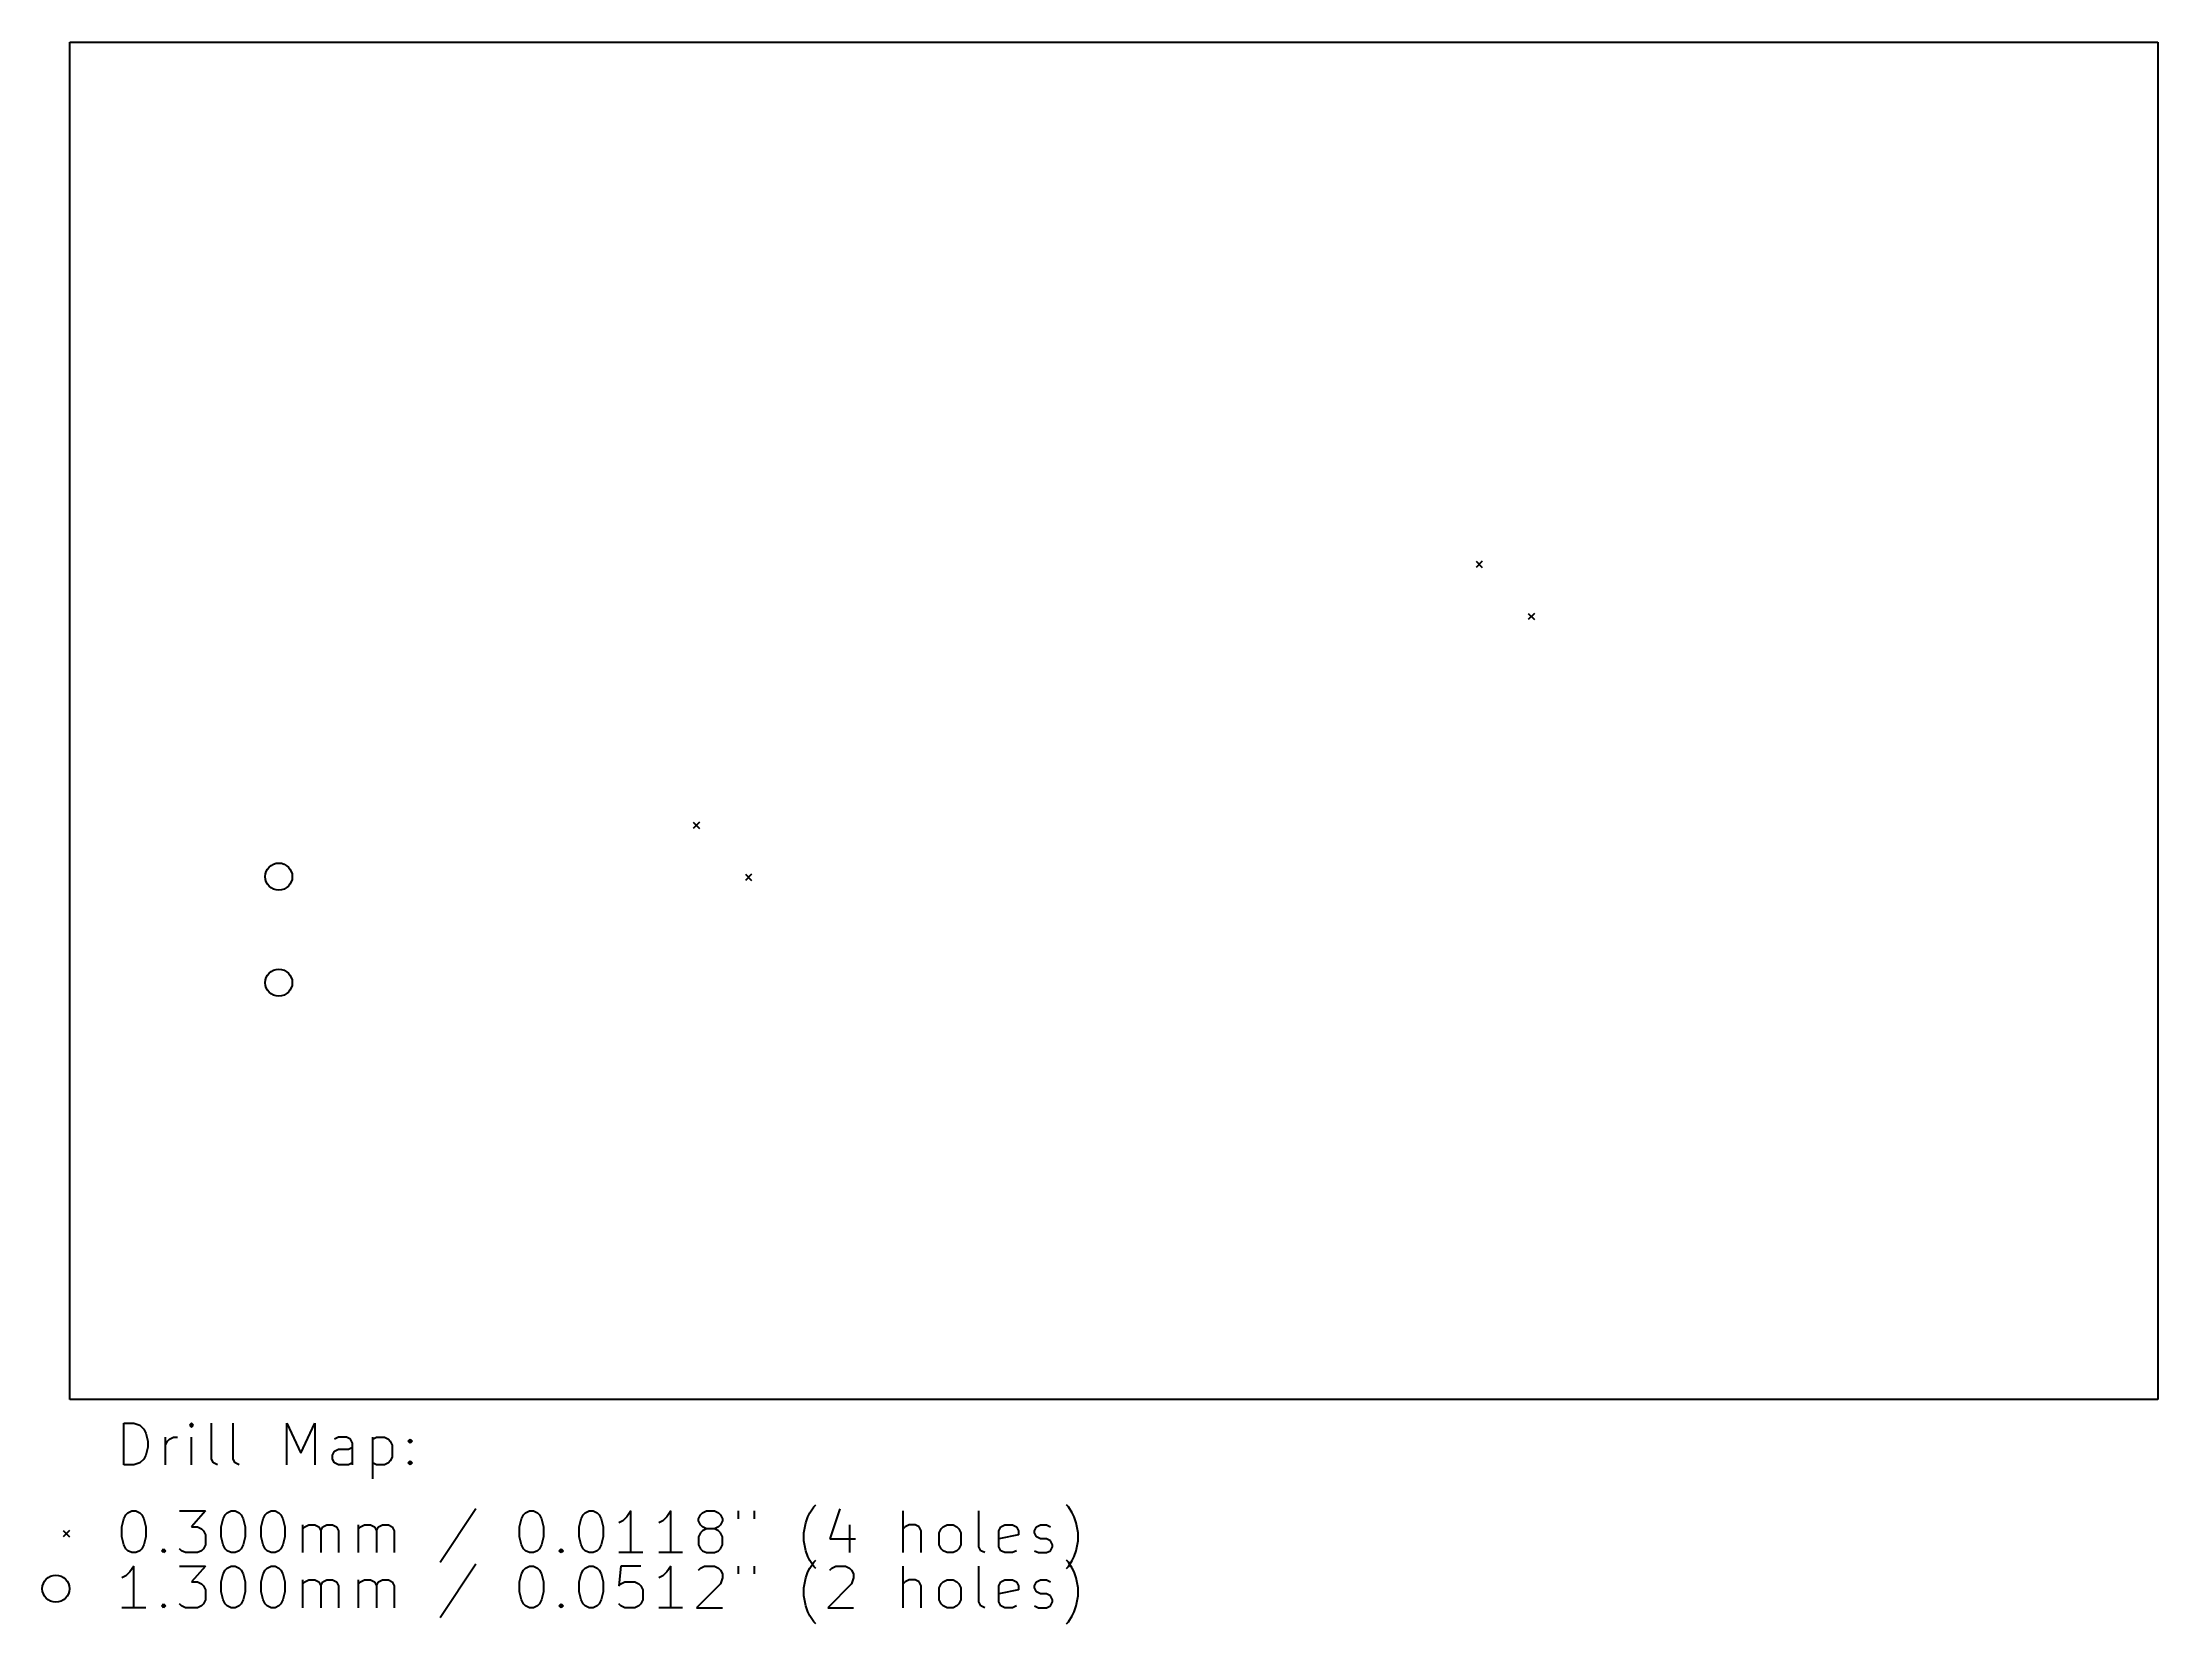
# Model space of a CAD drawing. Extents: x -1 to 100, y -11 to 65.
import ezdxf

# ---------------------------------------------------------------- set-up
doc = ezdxf.new("R2010")
doc.units = 0
doc.layers.add('BLACK', color=7, linetype='CONTINUOUS')

msp = doc.modelspace()

# ---------------------------------------------------------------- linework, layer by layer
at = {"layer": 'BLACK', "linetype": 'CONTINUOUS'}
for p, q in [((0, 65), (100, 65)), ((0, 0), (0, 65)), ((100, 65), (100, 0)), ((67.35, 40.15), (67.65, 39.85)), ((67.65, 40.15), (67.35, 39.85)), ((69.85, 37.65), (70.15, 37.35)), ((70.15, 37.65), (69.85, 37.35)), ((29.85, 27.65), (30.15, 27.35)), ((30.15, 27.65), (29.85, 27.35)), ((32.35, 25.15), (32.65, 24.85)), ((32.65, 25.15), (32.35, 24.85)), ((100, 0), (0, 0)), ((2.582768, -3.139838), (2.582768, -1.139838)), ((2.582768, -1.139838), (3.058958, -1.139838)), ((3.058958, -1.139838), (3.344673, -1.235076)), ((3.344673, -1.235076), (3.535149, -1.425552)), ((3.535149, -1.425552), (3.630387, -1.616028)), ((3.630387, -1.616028), (3.725625, -1.99698)), ((3.725625, -1.99698), (3.725625, -2.282695)), ((4.582768, -3.139838), (4.582768, -1.806504)), ((4.582768, -2.187457), (4.678006, -1.99698)), ((4.678006, -1.99698), (4.773244, -1.901742)), ((4.773244, -1.901742), (4.96372, -1.806504)), ((4.96372, -1.806504), (5.154197, -1.806504)), ((5.820863, -1.139838), (5.725625, -1.235076)), ((5.725625, -1.235076), (5.820863, -1.330314)), ((5.916101, -1.235076), (5.820863, -1.139838)), ((5.820863, -1.139838), (5.820863, -1.330314)), ((5.820863, -1.330314), (5.916101, -1.235076)), ((5.820863, -3.139838), (5.820863, -1.806504)), ((6.773244, -2.854123), (6.773244, -1.139838)), ((7.820863, -2.854123), (7.820863, -1.139838)), ((10.392292, -3.139838), (10.392292, -1.139838)), ((10.392292, -1.139838), (11.058959, -2.568409)), ((11.058959, -2.568409), (11.725625, -1.139838)), ((11.725625, -1.139838), (11.725625, -3.139838)), ((12.868482, -1.806504), (12.678006, -1.901742)), ((13.249435, -1.806504), (12.868482, -1.806504)), ((13.439911, -1.901742), (13.249435, -1.806504)), ((13.535149, -2.092219), (13.439911, -1.901742)), ((14.48753, -1.806504), (14.48753, -3.806504)), ((14.48753, -1.901742), (14.678006, -1.806504)), ((14.678006, -1.806504), (15.058959, -1.806504)), ((15.058959, -1.806504), (15.249435, -1.901742)), ((15.249435, -1.901742), (15.344673, -1.99698)), ((15.344673, -1.99698), (15.439911, -2.187457)), ((16.201816, -1.99698), (16.297054, -1.901742)), ((16.297054, -2.092219), (16.201816, -1.99698)), ((16.297054, -1.901742), (16.392292, -1.99698)), ((16.297054, -1.901742), (16.297054, -2.092219)), ((16.392292, -1.99698), (16.297054, -2.092219)), ((3.535149, -2.854123), (3.344673, -3.0446)), ((3.630387, -2.663647), (3.535149, -2.854123)), ((3.725625, -2.282695), (3.630387, -2.663647)), ((6.868482, -3.0446), (6.773244, -2.854123)), ((7.916101, -3.0446), (7.820863, -2.854123)), ((12.582768, -2.663647), (12.678006, -2.473171)), ((12.582768, -2.854123), (12.582768, -2.663647)), ((12.678006, -3.0446), (12.582768, -2.854123)), ((12.678006, -2.473171), (12.868482, -2.377933)), ((12.868482, -2.377933), (13.344673, -2.377933)), ((13.344673, -2.377933), (13.535149, -2.282695)), ((13.535149, -3.139838), (13.535149, -2.092219)), ((15.344673, -2.949361), (15.249435, -3.0446)), ((15.439911, -2.758885), (15.344673, -2.949361)), ((15.439911, -2.187457), (15.439911, -2.758885)), ((16.201816, -3.0446), (16.297054, -2.949361)), ((16.297054, -2.949361), (16.392292, -3.0446)), ((16.297054, -2.949361), (16.297054, -3.139838)), ((3.058958, -3.139838), (2.582768, -3.139838)), ((3.344673, -3.0446), (3.058958, -3.139838)), ((7.058958, -3.139838), (6.868482, -3.0446)), ((8.106577, -3.139838), (7.916101, -3.0446)), ((12.868482, -3.139838), (12.678006, -3.0446)), ((13.344673, -3.139838), (12.868482, -3.139838)), ((13.535149, -3.0446), (13.344673, -3.139838)), ((14.678006, -3.139838), (14.48753, -3.0446)), ((15.058959, -3.139838), (14.678006, -3.139838)), ((15.249435, -3.0446), (15.058959, -3.139838)), ((16.297054, -3.139838), (16.201816, -3.0446)), ((16.392292, -3.0446), (16.297054, -3.139838)), ((35.63039, -5.149361), (35.725629, -5.054123)), ((47.820868, -5.149361), (47.72563, -5.054123)), ((2.48753, -6.101742), (2.582768, -5.72079)), ((2.582768, -5.72079), (2.678006, -5.530314)), ((2.678006, -5.530314), (2.773244, -5.435076)), ((2.773244, -5.435076), (2.96372, -5.339838)), ((2.96372, -5.339838), (3.154197, -5.339838)), ((3.154197, -5.339838), (3.344673, -5.435076)), ((3.344673, -5.435076), (3.439911, -5.530314)), ((3.439911, -5.530314), (3.535149, -5.72079)), ((3.535149, -5.72079), (3.630387, -6.101742)), ((5.249435, -5.339838), (6.48753, -5.339838)), ((6.48753, -5.339838), (5.820863, -6.101742)), ((7.249435, -6.101742), (7.344673, -5.72079)), ((7.344673, -5.72079), (7.439911, -5.530314)), ((7.439911, -5.530314), (7.535149, -5.435076)), ((7.535149, -5.435076), (7.725625, -5.339838)), ((7.725625, -5.339838), (7.916102, -5.339838)), ((7.916102, -5.339838), (8.106578, -5.435076)), ((8.106578, -5.435076), (8.201816, -5.530314)), ((8.201816, -5.530314), (8.297054, -5.72079)), ((8.297054, -5.72079), (8.392292, -6.101742)), ((9.154197, -6.101742), (9.249435, -5.72079)), ((9.249435, -5.72079), (9.344673, -5.530314)), ((9.344673, -5.530314), (9.439911, -5.435076)), ((9.439911, -5.435076), (9.630387, -5.339838)), ((9.630387, -5.339838), (9.820864, -5.339838)), ((9.820864, -5.339838), (10.01134, -5.435076)), ((10.01134, -5.435076), (10.106578, -5.530314)), ((10.106578, -5.530314), (10.201816, -5.72079)), ((10.201816, -5.72079), (10.297054, -6.101742)), ((11.154197, -7.339838), (11.154197, -6.006504)), ((11.249435, -6.101742), (11.439911, -6.006504)), ((11.439911, -6.006504), (11.725626, -6.006504)), ((11.725626, -6.006504), (11.916102, -6.101742)), ((12.106578, -6.101742), (12.297054, -6.006504)), ((12.297054, -6.006504), (12.582768, -6.006504)), ((12.582768, -6.006504), (12.773245, -6.101742)), ((13.820864, -7.339838), (13.820864, -6.006504)), ((13.916102, -6.101742), (14.106578, -6.006504)), ((14.106578, -6.006504), (14.392293, -6.006504)), ((14.392293, -6.006504), (14.582769, -6.101742)), ((14.773245, -6.101742), (14.963721, -6.006504)), ((14.963721, -6.006504), (15.249435, -6.006504)), ((15.249435, -6.006504), (15.439912, -6.101742)), ((19.439912, -5.2446), (17.725627, -7.816028)), ((21.535151, -6.101742), (21.630389, -5.72079)), ((21.630389, -5.72079), (21.725627, -5.530314)), ((21.725627, -5.530314), (21.820865, -5.435076)), ((21.820865, -5.435076), (22.011341, -5.339838)), ((22.011341, -5.339838), (22.201818, -5.339838)), ((22.201818, -5.339838), (22.392294, -5.435076)), ((22.392294, -5.435076), (22.487532, -5.530314)), ((22.487532, -5.530314), (22.58277, -5.72079)), ((22.58277, -5.72079), (22.678008, -6.101742)), ((24.392294, -6.101742), (24.487532, -5.72079)), ((24.487532, -5.72079), (24.58277, -5.530314)), ((24.58277, -5.530314), (24.678008, -5.435076)), ((24.678008, -5.435076), (24.868484, -5.339838)), ((24.868484, -5.339838), (25.058961, -5.339838)), ((25.058961, -5.339838), (25.249437, -5.435076)), ((25.249437, -5.435076), (25.344675, -5.530314)), ((25.344675, -5.530314), (25.439913, -5.72079)), ((25.439913, -5.72079), (25.535151, -6.101742)), ((26.487532, -5.816028), (26.297056, -5.911266)), ((26.678008, -5.625552), (26.487532, -5.816028)), ((26.868484, -5.339838), (26.678008, -5.625552)), ((26.868484, -7.339838), (26.868484, -5.339838)), ((28.392294, -5.816028), (28.201818, -5.911266)), ((28.58277, -5.625552), (28.392294, -5.816028)), ((28.773246, -5.339838), (28.58277, -5.625552)), ((28.773246, -7.339838), (28.773246, -5.339838)), ((30.10658, -5.72079), (30.201818, -5.530314)), ((30.10658, -5.816028), (30.10658, -5.72079)), ((30.201818, -6.006504), (30.10658, -5.816028)), ((30.201818, -5.530314), (30.297056, -5.435076)), ((30.297056, -6.101742), (30.201818, -6.006504)), ((30.297056, -5.435076), (30.487532, -5.339838)), ((30.487532, -5.339838), (30.868485, -5.339838)), ((30.868485, -5.339838), (31.058961, -5.435076)), ((31.058961, -5.435076), (31.154199, -5.530314)), ((31.154199, -6.006504), (31.058961, -6.101742)), ((31.154199, -5.530314), (31.249437, -5.72079)), ((31.249437, -5.816028), (31.154199, -6.006504)), ((31.249437, -5.72079), (31.249437, -5.816028)), ((32.011342, -5.339838), (32.011342, -5.72079)), ((32.773247, -5.339838), (32.773247, -5.72079)), ((35.1542, -6.387457), (35.249438, -5.911266)), ((35.249438, -5.911266), (35.344676, -5.625552)), ((35.344676, -5.625552), (35.439914, -5.435076)), ((35.439914, -5.435076), (35.63039, -5.149361)), ((36.868485, -5.2446), (36.392295, -6.673171)), ((37.344676, -6.006504), (37.344676, -7.339838)), ((39.916105, -7.339838), (39.916105, -5.339838)), ((40.201819, -6.006504), (40.011343, -6.101742)), ((40.487534, -6.006504), (40.201819, -6.006504)), ((40.67801, -6.101742), (40.487534, -6.006504)), ((41.820867, -6.101742), (42.011343, -6.006504)), ((42.011343, -6.006504), (42.297058, -6.006504)), ((42.297058, -6.006504), (42.487534, -6.101742)), ((43.535153, -7.054123), (43.535153, -5.339838)), ((44.582772, -6.101742), (44.773248, -6.006504)), ((44.773248, -6.006504), (45.154201, -6.006504)), ((45.154201, -6.006504), (45.344677, -6.101742)), ((46.297058, -6.101742), (46.487534, -6.006504)), ((46.487534, -6.006504), (46.773248, -6.006504)), ((46.773248, -6.006504), (46.963725, -6.101742)), ((48.011344, -5.435076), (47.820868, -5.149361)), ((48.106582, -5.625552), (48.011344, -5.435076)), ((48.20182, -5.911266), (48.106582, -5.625552)), ((48.297058, -6.387457), (48.20182, -5.911266)), ((-0.325, -6.275), (-0.025, -6.575)), ((-0.025, -6.275), (-0.325, -6.575)), ((2.48753, -6.577933), (2.48753, -6.101742)), ((2.582768, -6.958885), (2.48753, -6.577933)), ((2.678006, -7.149361), (2.582768, -6.958885)), ((3.535149, -6.958885), (3.439911, -7.149361)), ((3.630387, -6.577933), (3.535149, -6.958885)), ((3.630387, -6.101742), (3.630387, -6.577933)), ((5.820863, -6.101742), (6.106578, -6.101742)), ((6.106578, -6.101742), (6.297054, -6.19698)), ((6.297054, -6.19698), (6.392292, -6.292219)), ((6.392292, -6.292219), (6.48753, -6.482695)), ((6.48753, -6.958885), (6.392292, -7.149361)), ((6.48753, -6.482695), (6.48753, -6.958885)), ((7.249435, -6.577933), (7.249435, -6.101742)), ((7.344673, -6.958885), (7.249435, -6.577933)), ((7.439911, -7.149361), (7.344673, -6.958885)), ((8.297054, -6.958885), (8.201816, -7.149361)), ((8.392292, -6.577933), (8.297054, -6.958885)), ((8.392292, -6.101742), (8.392292, -6.577933)), ((9.154197, -6.577933), (9.154197, -6.101742)), ((9.249435, -6.958885), (9.154197, -6.577933)), ((9.344673, -7.149361), (9.249435, -6.958885)), ((10.201816, -6.958885), (10.106578, -7.149361)), ((10.297054, -6.577933), (10.201816, -6.958885)), ((10.297054, -6.101742), (10.297054, -6.577933)), ((11.154197, -6.19698), (11.249435, -6.101742)), ((11.916102, -6.101742), (12.01134, -6.292219)), ((12.01134, -6.292219), (12.106578, -6.101742)), ((12.01134, -6.292219), (12.01134, -7.339838)), ((12.773245, -6.101742), (12.868483, -6.292219)), ((12.868483, -6.292219), (12.868483, -7.339838)), ((13.820864, -6.19698), (13.916102, -6.101742)), ((14.582769, -6.101742), (14.678007, -6.292219)), ((14.678007, -6.292219), (14.773245, -6.101742)), ((14.678007, -6.292219), (14.678007, -7.339838)), ((15.439912, -6.101742), (15.53515, -6.292219)), ((15.53515, -6.292219), (15.53515, -7.339838)), ((21.535151, -6.577933), (21.535151, -6.101742)), ((21.630389, -6.958885), (21.535151, -6.577933)), ((21.725627, -7.149361), (21.630389, -6.958885)), ((22.58277, -6.958885), (22.487532, -7.149361)), ((22.678008, -6.577933), (22.58277, -6.958885)), ((22.678008, -6.101742), (22.678008, -6.577933)), ((24.392294, -6.577933), (24.392294, -6.101742)), ((24.487532, -6.958885), (24.392294, -6.577933)), ((24.58277, -7.149361), (24.487532, -6.958885)), ((25.439913, -6.958885), (25.344675, -7.149361)), ((25.535151, -6.577933), (25.439913, -6.958885)), ((25.535151, -6.101742), (25.535151, -6.577933)), ((30.201818, -6.387457), (30.10658, -6.577933)), ((30.10658, -6.577933), (30.10658, -6.958885)), ((30.10658, -6.958885), (30.201818, -7.149361)), ((30.297056, -6.292219), (30.201818, -6.387457)), ((30.487532, -6.19698), (30.297056, -6.101742)), ((30.487532, -6.19698), (30.297056, -6.292219)), ((30.868485, -6.19698), (30.487532, -6.19698)), ((31.058961, -6.101742), (30.868485, -6.19698)), ((31.058961, -6.292219), (30.868485, -6.19698)), ((31.154199, -6.387457), (31.058961, -6.292219)), ((31.249437, -6.577933), (31.154199, -6.387457)), ((31.154199, -7.149361), (31.249437, -6.958885)), ((31.249437, -6.958885), (31.249437, -6.577933)), ((35.1542, -6.768409), (35.1542, -6.387457)), ((35.249438, -7.2446), (35.1542, -6.768409)), ((36.392295, -6.673171), (37.63039, -6.673171)), ((40.011343, -6.101742), (39.916105, -6.19698)), ((40.773248, -6.292219), (40.67801, -6.101742)), ((40.773248, -7.339838), (40.773248, -6.292219)), ((41.630391, -6.387457), (41.725629, -6.19698)), ((41.630391, -6.958885), (41.630391, -6.387457)), ((41.725629, -7.149361), (41.630391, -6.958885)), ((41.725629, -6.19698), (41.820867, -6.101742)), ((42.487534, -6.101742), (42.582772, -6.19698)), ((42.582772, -6.19698), (42.67801, -6.387457)), ((42.67801, -6.958885), (42.582772, -7.149361)), ((42.67801, -6.387457), (42.67801, -6.958885)), ((43.630391, -7.2446), (43.535153, -7.054123)), ((44.487534, -6.292219), (44.582772, -6.101742)), ((44.487534, -7.054123), (44.487534, -6.292219)), ((45.439915, -6.482695), (44.487534, -6.673171)), ((44.582772, -7.2446), (44.487534, -7.054123)), ((45.344677, -6.101742), (45.439915, -6.292219)), ((45.439915, -6.292219), (45.439915, -6.482695)), ((46.20182, -6.292219), (46.297058, -6.101742)), ((46.20182, -6.387457), (46.20182, -6.292219)), ((46.297058, -6.577933), (46.20182, -6.387457)), ((46.487534, -6.673171), (46.297058, -6.577933)), ((46.773248, -6.673171), (46.487534, -6.673171)), ((46.963725, -6.768409), (46.773248, -6.673171)), ((47.058963, -6.958885), (46.963725, -6.768409)), ((46.963725, -7.2446), (47.058963, -7.054123)), ((47.058963, -7.054123), (47.058963, -6.958885)), ((48.20182, -7.2446), (48.297058, -6.768409)), ((48.297058, -6.768409), (48.297058, -6.387457)), ((2.773244, -7.2446), (2.678006, -7.149361)), ((2.96372, -7.339838), (2.773244, -7.2446)), ((3.058958, -7.979838), (2.868482, -8.265552)), ((3.154197, -7.339838), (2.96372, -7.339838)), ((3.058958, -9.979838), (3.058958, -7.979838)), ((3.344673, -7.2446), (3.154197, -7.339838)), ((3.439911, -7.149361), (3.344673, -7.2446)), ((4.392292, -7.2446), (4.48753, -7.149361)), ((4.48753, -7.339838), (4.392292, -7.2446)), ((4.48753, -7.149361), (4.582768, -7.2446)), ((4.48753, -7.149361), (4.48753, -7.339838)), ((4.582768, -7.2446), (4.48753, -7.339838)), ((5.344673, -7.2446), (5.249435, -7.149361)), ((5.249435, -7.979838), (6.48753, -7.979838)), ((5.535149, -7.339838), (5.344673, -7.2446)), ((6.106578, -7.339838), (5.535149, -7.339838)), ((6.48753, -7.979838), (5.820863, -8.741742)), ((6.297054, -7.2446), (6.106578, -7.339838)), ((6.392292, -7.149361), (6.297054, -7.2446)), ((7.535149, -7.2446), (7.439911, -7.149361)), ((7.439911, -8.170314), (7.535149, -8.075076)), ((7.725625, -7.339838), (7.535149, -7.2446)), ((7.535149, -8.075076), (7.725625, -7.979838)), ((7.916102, -7.339838), (7.725625, -7.339838)), ((7.725625, -7.979838), (7.916102, -7.979838)), ((8.106578, -7.2446), (7.916102, -7.339838)), ((7.916102, -7.979838), (8.106578, -8.075076)), ((8.201816, -7.149361), (8.106578, -7.2446)), ((8.106578, -8.075076), (8.201816, -8.170314)), ((9.439911, -7.2446), (9.344673, -7.149361)), ((9.344673, -8.170314), (9.439911, -8.075076)), ((9.630387, -7.339838), (9.439911, -7.2446)), ((9.439911, -8.075076), (9.630387, -7.979838)), ((9.820864, -7.339838), (9.630387, -7.339838)), ((9.630387, -7.979838), (9.820864, -7.979838)), ((10.01134, -7.2446), (9.820864, -7.339838)), ((9.820864, -7.979838), (10.01134, -8.075076)), ((10.106578, -7.149361), (10.01134, -7.2446)), ((10.01134, -8.075076), (10.106578, -8.170314)), ((19.439912, -7.8846), (17.725627, -10.456028)), ((21.820865, -7.2446), (21.725627, -7.149361)), ((21.725627, -8.170314), (21.820865, -8.075076)), ((22.011341, -7.339838), (21.820865, -7.2446)), ((21.820865, -8.075076), (22.011341, -7.979838)), ((22.201818, -7.339838), (22.011341, -7.339838)), ((22.011341, -7.979838), (22.201818, -7.979838)), ((22.392294, -7.2446), (22.201818, -7.339838)), ((22.201818, -7.979838), (22.392294, -8.075076)), ((22.487532, -7.149361), (22.392294, -7.2446)), ((22.392294, -8.075076), (22.487532, -8.170314)), ((23.439913, -7.2446), (23.535151, -7.149361)), ((23.535151, -7.339838), (23.439913, -7.2446)), ((23.535151, -7.149361), (23.630389, -7.2446)), ((23.535151, -7.149361), (23.535151, -7.339838)), ((23.630389, -7.2446), (23.535151, -7.339838)), ((24.678008, -7.2446), (24.58277, -7.149361)), ((24.58277, -8.170314), (24.678008, -8.075076)), ((24.868484, -7.339838), (24.678008, -7.2446)), ((24.678008, -8.075076), (24.868484, -7.979838)), ((25.058961, -7.339838), (24.868484, -7.339838)), ((24.868484, -7.979838), (25.058961, -7.979838)), ((25.249437, -7.2446), (25.058961, -7.339838)), ((25.058961, -7.979838), (25.249437, -8.075076)), ((25.344675, -7.149361), (25.249437, -7.2446)), ((25.249437, -8.075076), (25.344675, -8.170314)), ((27.439913, -7.339838), (26.297056, -7.339838)), ((26.392294, -7.979838), (26.297056, -8.932219)), ((27.344675, -7.979838), (26.392294, -7.979838)), ((29.344675, -7.339838), (28.201818, -7.339838)), ((28.773246, -7.979838), (28.58277, -8.265552)), ((28.773246, -9.979838), (28.773246, -7.979838)), ((30.10658, -8.170314), (30.201818, -8.075076)), ((30.201818, -7.149361), (30.297056, -7.2446)), ((30.201818, -8.075076), (30.392294, -7.979838)), ((30.297056, -7.2446), (30.487532, -7.339838)), ((30.392294, -7.979838), (30.868485, -7.979838)), ((30.487532, -7.339838), (30.868485, -7.339838)), ((30.868485, -7.339838), (31.058961, -7.2446)), ((30.868485, -7.979838), (31.058961, -8.075076)), ((31.058961, -7.2446), (31.154199, -7.149361)), ((31.058961, -8.075076), (31.154199, -8.170314)), ((32.011342, -7.979838), (32.011342, -8.36079)), ((32.773247, -7.979838), (32.773247, -8.36079)), ((35.344676, -7.530314), (35.249438, -7.2446)), ((35.439914, -7.72079), (35.344676, -7.530314)), ((35.344676, -8.265552), (35.439914, -8.075076)), ((35.63039, -8.006504), (35.439914, -7.72079)), ((35.439914, -8.075076), (35.63039, -7.789361)), ((35.63039, -7.789361), (35.725629, -7.694123)), ((35.725629, -8.101742), (35.63039, -8.006504)), ((36.392295, -8.170314), (36.487533, -8.075076)), ((36.487533, -8.075076), (36.678009, -7.979838)), ((36.678009, -7.979838), (37.1542, -7.979838)), ((37.1542, -7.979838), (37.344676, -8.075076)), ((37.344676, -8.075076), (37.439914, -8.170314)), ((39.916105, -9.979838), (39.916105, -7.979838)), ((41.820867, -7.2446), (41.725629, -7.149361)), ((42.011343, -7.339838), (41.820867, -7.2446)), ((42.297058, -7.339838), (42.011343, -7.339838)), ((42.487534, -7.2446), (42.297058, -7.339838)), ((42.582772, -7.149361), (42.487534, -7.2446)), ((43.535153, -9.694123), (43.535153, -7.979838)), ((43.820867, -7.339838), (43.630391, -7.2446)), ((44.773248, -7.339838), (44.582772, -7.2446)), ((45.154201, -7.339838), (44.773248, -7.339838)), ((45.344677, -7.2446), (45.154201, -7.339838)), ((46.20182, -7.2446), (46.392296, -7.339838)), ((46.392296, -7.339838), (46.773248, -7.339838)), ((46.773248, -7.339838), (46.963725, -7.2446)), ((47.820868, -7.789361), (47.72563, -7.694123)), ((47.72563, -8.101742), (47.820868, -8.006504)), ((47.820868, -8.006504), (48.011344, -7.72079)), ((48.011344, -8.075076), (47.820868, -7.789361)), ((48.011344, -7.72079), (48.106582, -7.530314)), ((48.106582, -8.265552), (48.011344, -8.075076)), ((48.106582, -7.530314), (48.20182, -7.2446)), ((2.678006, -8.456028), (2.48753, -8.551266)), ((2.868482, -8.265552), (2.678006, -8.456028)), ((5.820863, -8.741742), (6.106578, -8.741742)), ((6.106578, -8.741742), (6.297054, -8.83698)), ((6.297054, -8.83698), (6.392292, -8.932219)), ((6.392292, -8.932219), (6.48753, -9.122695)), ((7.249435, -8.741742), (7.344673, -8.36079)), ((7.249435, -9.217933), (7.249435, -8.741742)), ((7.344673, -8.36079), (7.439911, -8.170314)), ((8.201816, -8.170314), (8.297054, -8.36079)), ((8.297054, -8.36079), (8.392292, -8.741742)), ((8.392292, -8.741742), (8.392292, -9.217933)), ((9.154197, -8.741742), (9.249435, -8.36079)), ((9.154197, -9.217933), (9.154197, -8.741742)), ((9.249435, -8.36079), (9.344673, -8.170314)), ((10.106578, -8.170314), (10.201816, -8.36079)), ((10.201816, -8.36079), (10.297054, -8.741742)), ((10.297054, -8.741742), (10.297054, -9.217933)), ((11.154197, -9.979838), (11.154197, -8.646504)), ((11.154197, -8.83698), (11.249435, -8.741742)), ((11.249435, -8.741742), (11.439911, -8.646504)), ((11.439911, -8.646504), (11.725626, -8.646504)), ((11.725626, -8.646504), (11.916102, -8.741742)), ((11.916102, -8.741742), (12.01134, -8.932219)), ((12.01134, -8.932219), (12.106578, -8.741742)), ((12.01134, -8.932219), (12.01134, -9.979838)), ((12.106578, -8.741742), (12.297054, -8.646504)), ((12.297054, -8.646504), (12.582768, -8.646504)), ((12.582768, -8.646504), (12.773245, -8.741742)), ((12.773245, -8.741742), (12.868483, -8.932219)), ((12.868483, -8.932219), (12.868483, -9.979838)), ((13.820864, -9.979838), (13.820864, -8.646504)), ((13.820864, -8.83698), (13.916102, -8.741742)), ((13.916102, -8.741742), (14.106578, -8.646504)), ((14.106578, -8.646504), (14.392293, -8.646504)), ((14.392293, -8.646504), (14.582769, -8.741742)), ((14.582769, -8.741742), (14.678007, -8.932219)), ((14.678007, -8.932219), (14.773245, -8.741742)), ((14.678007, -8.932219), (14.678007, -9.979838)), ((14.773245, -8.741742), (14.963721, -8.646504)), ((14.963721, -8.646504), (15.249435, -8.646504)), ((15.249435, -8.646504), (15.439912, -8.741742)), ((15.439912, -8.741742), (15.53515, -8.932219)), ((15.53515, -8.932219), (15.53515, -9.979838)), ((21.535151, -8.741742), (21.630389, -8.36079)), ((21.535151, -9.217933), (21.535151, -8.741742)), ((21.630389, -8.36079), (21.725627, -8.170314)), ((22.487532, -8.170314), (22.58277, -8.36079)), ((22.58277, -8.36079), (22.678008, -8.741742)), ((22.678008, -8.741742), (22.678008, -9.217933)), ((24.392294, -8.741742), (24.487532, -8.36079)), ((24.392294, -9.217933), (24.392294, -8.741742)), ((24.487532, -8.36079), (24.58277, -8.170314)), ((25.344675, -8.170314), (25.439913, -8.36079)), ((25.439913, -8.36079), (25.535151, -8.741742)), ((25.535151, -8.741742), (25.535151, -9.217933)), ((26.297056, -8.932219), (26.392294, -8.83698)), ((26.392294, -8.83698), (26.58277, -8.741742)), ((26.58277, -8.741742), (27.058961, -8.741742)), ((27.058961, -8.741742), (27.249437, -8.83698)), ((27.249437, -8.83698), (27.344675, -8.932219)), ((27.344675, -8.932219), (27.439913, -9.122695)), ((28.392294, -8.456028), (28.201818, -8.551266)), ((28.58277, -8.265552), (28.392294, -8.456028)), ((31.154199, -8.83698), (30.011342, -9.979838)), ((31.154199, -8.170314), (31.249437, -8.36079)), ((31.249437, -8.551266), (31.154199, -8.83698)), ((31.249437, -8.36079), (31.249437, -8.551266)), ((35.1542, -9.027457), (35.249438, -8.551266)), ((35.1542, -9.408409), (35.1542, -9.027457)), ((35.249438, -8.551266), (35.344676, -8.265552)), ((37.439914, -8.83698), (36.297057, -9.979838)), ((37.439914, -8.170314), (37.535152, -8.36079)), ((37.535152, -8.551266), (37.439914, -8.83698)), ((37.535152, -8.36079), (37.535152, -8.551266)), ((40.011343, -8.741742), (39.916105, -8.83698)), ((40.201819, -8.646504), (40.011343, -8.741742)), ((40.487534, -8.646504), (40.201819, -8.646504)), ((40.67801, -8.741742), (40.487534, -8.646504)), ((40.773248, -8.932219), (40.67801, -8.741742)), ((40.773248, -9.979838), (40.773248, -8.932219)), ((41.630391, -9.027457), (41.725629, -8.83698)), ((41.630391, -9.598885), (41.630391, -9.027457)), ((41.725629, -8.83698), (41.820867, -8.741742)), ((41.820867, -8.741742), (42.011343, -8.646504)), ((42.011343, -8.646504), (42.297058, -8.646504)), ((42.297058, -8.646504), (42.487534, -8.741742)), ((42.487534, -8.741742), (42.582772, -8.83698)), ((42.582772, -8.83698), (42.67801, -9.027457)), ((42.67801, -9.027457), (42.67801, -9.598885)), ((44.487534, -8.932219), (44.582772, -8.741742)), ((44.487534, -9.694123), (44.487534, -8.932219)), ((44.582772, -8.741742), (44.773248, -8.646504)), ((44.773248, -8.646504), (45.154201, -8.646504)), ((45.154201, -8.646504), (45.344677, -8.741742)), ((45.344677, -8.741742), (45.439915, -8.932219)), ((45.439915, -8.932219), (45.439915, -9.122695)), ((46.20182, -8.932219), (46.297058, -8.741742)), ((46.20182, -9.027457), (46.20182, -8.932219)), ((46.297058, -9.217933), (46.20182, -9.027457)), ((46.297058, -8.741742), (46.487534, -8.646504)), ((46.487534, -8.646504), (46.773248, -8.646504)), ((46.773248, -8.646504), (46.963725, -8.741742)), ((48.20182, -8.551266), (48.106582, -8.265552)), ((48.297058, -9.027457), (48.20182, -8.551266)), ((48.297058, -9.408409), (48.297058, -9.027457)), ((3.630387, -9.979838), (2.48753, -9.979838)), ((4.392292, -9.8846), (4.48753, -9.789361)), ((4.48753, -9.979838), (4.392292, -9.8846)), ((4.48753, -9.789361), (4.582768, -9.8846)), ((4.48753, -9.789361), (4.48753, -9.979838)), ((4.582768, -9.8846), (4.48753, -9.979838)), ((5.344673, -9.8846), (5.249435, -9.789361)), ((5.535149, -9.979838), (5.344673, -9.8846)), ((6.106578, -9.979838), (5.535149, -9.979838)), ((6.297054, -9.8846), (6.106578, -9.979838)), ((6.392292, -9.789361), (6.297054, -9.8846)), ((6.48753, -9.598885), (6.392292, -9.789361)), ((6.48753, -9.122695), (6.48753, -9.598885)), ((7.344673, -9.598885), (7.249435, -9.217933)), ((7.439911, -9.789361), (7.344673, -9.598885)), ((7.535149, -9.8846), (7.439911, -9.789361)), ((7.725625, -9.979838), (7.535149, -9.8846)), ((7.916102, -9.979838), (7.725625, -9.979838)), ((8.106578, -9.8846), (7.916102, -9.979838)), ((8.201816, -9.789361), (8.106578, -9.8846)), ((8.297054, -9.598885), (8.201816, -9.789361)), ((8.392292, -9.217933), (8.297054, -9.598885)), ((9.249435, -9.598885), (9.154197, -9.217933)), ((9.344673, -9.789361), (9.249435, -9.598885)), ((9.439911, -9.8846), (9.344673, -9.789361)), ((9.630387, -9.979838), (9.439911, -9.8846)), ((9.820864, -9.979838), (9.630387, -9.979838)), ((10.01134, -9.8846), (9.820864, -9.979838)), ((10.106578, -9.789361), (10.01134, -9.8846)), ((10.201816, -9.598885), (10.106578, -9.789361)), ((10.297054, -9.217933), (10.201816, -9.598885)), ((21.630389, -9.598885), (21.535151, -9.217933)), ((21.725627, -9.789361), (21.630389, -9.598885)), ((21.820865, -9.8846), (21.725627, -9.789361)), ((22.011341, -9.979838), (21.820865, -9.8846)), ((22.201818, -9.979838), (22.011341, -9.979838)), ((22.392294, -9.8846), (22.201818, -9.979838)), ((22.487532, -9.789361), (22.392294, -9.8846)), ((22.58277, -9.598885), (22.487532, -9.789361)), ((22.678008, -9.217933), (22.58277, -9.598885)), ((23.439913, -9.8846), (23.535151, -9.789361)), ((23.535151, -9.979838), (23.439913, -9.8846)), ((23.535151, -9.789361), (23.630389, -9.8846)), ((23.535151, -9.789361), (23.535151, -9.979838)), ((23.630389, -9.8846), (23.535151, -9.979838)), ((24.487532, -9.598885), (24.392294, -9.217933)), ((24.58277, -9.789361), (24.487532, -9.598885)), ((24.678008, -9.8846), (24.58277, -9.789361)), ((24.868484, -9.979838), (24.678008, -9.8846)), ((25.058961, -9.979838), (24.868484, -9.979838)), ((25.249437, -9.8846), (25.058961, -9.979838)), ((25.344675, -9.789361), (25.249437, -9.8846)), ((25.439913, -9.598885), (25.344675, -9.789361)), ((25.535151, -9.217933), (25.439913, -9.598885)), ((26.392294, -9.8846), (26.297056, -9.789361)), ((26.58277, -9.979838), (26.392294, -9.8846)), ((27.058961, -9.979838), (26.58277, -9.979838)), ((27.249437, -9.8846), (27.058961, -9.979838)), ((27.344675, -9.789361), (27.249437, -9.8846)), ((27.439913, -9.598885), (27.344675, -9.789361)), ((27.439913, -9.122695), (27.439913, -9.598885)), ((29.344675, -9.979838), (28.201818, -9.979838)), ((30.011342, -9.979838), (31.249437, -9.979838)), ((35.249438, -9.8846), (35.1542, -9.408409)), ((35.344676, -10.170314), (35.249438, -9.8846)), ((36.297057, -9.979838), (37.535152, -9.979838)), ((41.725629, -9.789361), (41.630391, -9.598885)), ((41.820867, -9.8846), (41.725629, -9.789361)), ((42.011343, -9.979838), (41.820867, -9.8846)), ((42.297058, -9.979838), (42.011343, -9.979838)), ((42.487534, -9.8846), (42.297058, -9.979838)), ((42.582772, -9.789361), (42.487534, -9.8846)), ((42.67801, -9.598885), (42.582772, -9.789361)), ((43.630391, -9.8846), (43.535153, -9.694123)), ((43.820867, -9.979838), (43.630391, -9.8846)), ((45.439915, -9.122695), (44.487534, -9.313171)), ((44.582772, -9.8846), (44.487534, -9.694123)), ((44.773248, -9.979838), (44.582772, -9.8846)), ((45.154201, -9.979838), (44.773248, -9.979838)), ((45.344677, -9.8846), (45.154201, -9.979838)), ((46.20182, -9.8846), (46.392296, -9.979838)), ((46.487534, -9.313171), (46.297058, -9.217933)), ((46.392296, -9.979838), (46.773248, -9.979838)), ((46.773248, -9.313171), (46.487534, -9.313171)), ((46.963725, -9.408409), (46.773248, -9.313171)), ((46.773248, -9.979838), (46.963725, -9.8846)), ((47.058963, -9.598885), (46.963725, -9.408409)), ((46.963725, -9.8846), (47.058963, -9.694123)), ((47.058963, -9.694123), (47.058963, -9.598885)), ((48.106582, -10.170314), (48.20182, -9.8846)), ((48.20182, -9.8846), (48.297058, -9.408409)), ((35.439914, -10.36079), (35.344676, -10.170314)), ((35.63039, -10.646504), (35.439914, -10.36079)), ((35.725629, -10.741742), (35.63039, -10.646504)), ((47.72563, -10.741742), (47.820868, -10.646504)), ((47.820868, -10.646504), (48.011344, -10.36079)), ((48.011344, -10.36079), (48.106582, -10.170314))]:
    msp.add_line(p, q, dxfattribs=at)
at = {"layer": 'BLACK'}
for centre in [(10, 25.039999), (10, 19.96), (-0.675, -9.065)]:
    msp.add_circle(centre, 0.65, dxfattribs=at)

doc.saveas('drawing.dxf')
